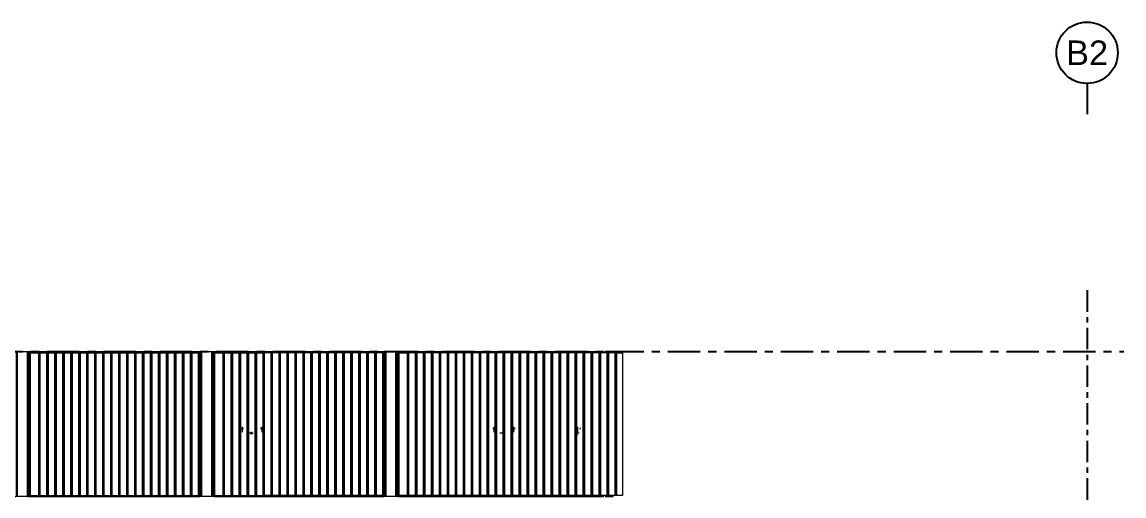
# Model space of a CAD drawing. Header units: millimetres. Extents: x -220592 to 404889, y -217665 to 38245.
# Drawn here: x -39181 to -30213, y -75499 to -71642 of the extents above; entities that cross this region are included whole.
import ezdxf
from ezdxf.enums import TextEntityAlignment as Align

# ---------------------------------------------------------------- set-up
doc = ezdxf.new("R2010")
doc.units = ezdxf.units.MM
for name, pattern in [('CENTER', [50.8, 31.75, -6.35, 6.35, -6.35]), ('TA_GL_000.70000', [1.925, 0.7, -0.175, 0.175, -0.175, 0.7]), ('XKITLINE00', [0]), ('XKITLINE02', [4, 2, -2])]:
    doc.linetypes.add(name, pattern=pattern)
for name, color, linetype in [('000 - 0_SYM_DWG_GRID-BUBBLE_MAIN_COLOR_1', 7, 'Continuous'), ('000 - 0_SYM_DWG_GRIDLINE_MAIN_COLOR_1', 7, 'Continuous'), ('000 - 0_SYM_DWG_GRIDLINE_MAIN_COLOR_251', 7, 'Continuous'), ('000 - GRID', 7, 'CENTER')]:
    doc.layers.add(name, color=color, linetype=linetype)
doc.layers.add('Bolt', color=7, linetype='Continuous', lineweight=0)
doc.layers.add('Part', color=7, linetype='Continuous', lineweight=0)
doc.styles.add('ARIAL', font='arial.ttf')
doc.styles.add('TA', font='', dxfattribs={"height": 4.5})
doc.styles.get('TA').set_extended_font_data('Cordia New')

# ---------------------------------------------------------------- blocks, each defined once
blk = doc.blocks.new('*U28502')
at = {"layer": '000 - 0_SYM_DWG_GRIDLINE_MAIN_COLOR_1', "color": 7}
blk.add_line((43.65, 0), (38.65, 0), dxfattribs=at)
blk.add_circle((48.65, 0), 5, dxfattribs=at)
at = {"layer": '000 - 0_SYM_DWG_GRIDLINE_MAIN_COLOR_251', "color": 7, "linetype": 'ByBlock', "ltscale": 5}
blk.add_line((10, 0), (-247.29, 0), dxfattribs=at)
at = {"layer": '000 - 0_SYM_DWG_GRIDLINE_MAIN_COLOR_251', "color": 7}
blk.add_point((0, 0), dxfattribs=at)
at = {"color": 7, "style": 'TA', "flags": 1}
blk.add_attdef('LOCATION', (6, -6), '', height=4.5, rotation=270, dxfattribs=at)
at = {"layer": '000 - 0_SYM_DWG_GRID-BUBBLE_MAIN_COLOR_1', "color": 7, "style": 'ARIAL'}
blk.add_attdef('GRID-HEAD', text='', height=4, rotation=270, dxfattribs=at).set_placement((48.65, 0), align=Align.MIDDLE_CENTER)
blk = doc.blocks.new('*U28501')
at = {"layer": '000 - 0_SYM_DWG_GRIDLINE_MAIN_COLOR_251', "color": 7, "linetype": 'ByBlock', "ltscale": 5}
blk.add_line((4, 0), (-210.85, 0), dxfattribs=at)
at = {"layer": '000 - 0_SYM_DWG_GRIDLINE_MAIN_COLOR_251', "color": 7}
blk.add_point((-206.85, 0), dxfattribs=at)
at = {"color": 7, "style": 'TA', "flags": 1}
blk.add_attdef('LOCATION', (6, -6), '', height=4.5, rotation=270, dxfattribs=at)
blk = doc.blocks.new('*A6906')
at = {"layer": 'Part', "color": 7, "linetype": 'XKITLINE00', "lineweight": 0}
for p, q in [((866.176758, 36.725319), (866.176758, 36.625319)), ((866.176758, 36.625319), (882.876758, 36.625319)), ((882.876758, 36.625319), (882.876758, 36.725319))]:
    blk.add_line(p, q, dxfattribs=at)
blk = doc.blocks.new('*A6907')
at = {"layer": 'Part', "color": 7, "linetype": 'XKITLINE00', "lineweight": 0}
for p, q in [((866.176758, 48.325319), (866.176758, 48.425319)), ((866.176758, 48.425319), (882.876758, 48.425319)), ((882.876758, 48.425319), (882.876758, 48.325319))]:
    blk.add_line(p, q, dxfattribs=at)
blk = doc.blocks.new('*A6908')
at = {"layer": 'Part', "color": 7, "linetype": 'XKITLINE00', "lineweight": 0}
for p, q in [((870.261969, 48.325319), (869.609501, 48.325319)), ((870.16035, 36.725319), (870.16035, 48.325319)), ((870.259501, 36.725319), (870.259501, 48.325319)), ((870.261969, 48.325319), (870.261969, 36.725319)), ((870.261969, 36.725319), (869.611969, 36.725319))]:
    blk.add_line(p, q, dxfattribs=at)
blk = doc.blocks.new('*A6910')
at = {"layer": 'Part', "color": 7, "linetype": 'XKITLINE00', "lineweight": 0}
for p, q in [((883.923154, 48.325319), (884.410816, 48.325319)), ((884.410816, 48.325319), (884.410816, 36.725319)), ((884.410816, 36.725319), (883.925623, 36.725319))]:
    blk.add_line(p, q, dxfattribs=at)
blk = doc.blocks.new('*A6911')
at = {"layer": 'Bolt', "color": 7, "linetype": 'XKITLINE02', "lineweight": 0}
for p, q in [((874.859888, 41.775319), (874.430688, 41.775319)), ((874.720688, 41.845319), (874.670688, 41.845319)), ((874.720688, 41.705319), (874.670688, 41.705319)), ((874.780688, 41.845319), (874.720688, 41.845319)), ((874.780688, 41.705319), (874.720688, 41.705319))]:
    blk.add_line(p, q, dxfattribs=at)
blk = doc.blocks.new('*A6912')
at = {"layer": 'Bolt', "color": 7, "linetype": 'XKITLINE02', "lineweight": 0}
for p, q in [((873.880688, 42.225319), (873.880688, 42.125319)), ((873.950688, 42.304519), (873.950688, 41.875319)), ((874.020688, 42.225319), (874.020688, 42.125319)), ((875.480688, 42.225319), (875.480688, 42.125319)), ((875.550688, 42.304519), (875.550688, 41.875319)), ((875.620688, 42.225319), (875.620688, 42.125319))]:
    blk.add_line(p, q, dxfattribs=at)
blk = doc.blocks.new('*A6914')
at = {"layer": 'Bolt', "color": 7, "linetype": 'XKITLINE00', "lineweight": 0}
for p, q in [((880.610923, 41.775319), (880.704163, 41.775319)), ((880.750923, 41.915319), (880.750923, 41.822079)), ((880.750923, 41.635319), (880.750923, 41.728559)), ((880.890923, 41.775319), (880.797683, 41.775319))]:
    blk.add_line(p, q, dxfattribs=at)
blk = doc.blocks.new('*A6916')
at = {"layer": 'Bolt', "color": 7, "linetype": 'XKITLINE02', "lineweight": 0}
for p, q in [((880.530923, 42.225319), (880.530923, 42.125319)), ((880.530923, 42.225319), (880.530923, 42.125319)), ((880.750923, 42.304519), (880.750923, 41.875319)), ((880.750923, 42.304519), (880.750923, 41.875319)), ((880.970923, 42.225319), (880.970923, 42.125319)), ((880.970923, 42.225319), (880.970923, 42.125319))]:
    blk.add_line(p, q, dxfattribs=at)
blk = doc.blocks.new('*A6917')
at = {"layer": 'Part', "color": 7, "linetype": 'XKITLINE00', "lineweight": 0}
for p, q in [((882.996091, 36.725319), (882.996091, 36.625319)), ((882.996091, 36.625319), (883.646091, 36.625319)), ((883.016091, 36.645319), (883.203784, 36.725319)), ((883.016091, 36.645319), (883.016091, 36.725319)), ((883.626091, 36.645319), (883.016091, 36.645319)), ((883.438399, 36.725319), (883.626091, 36.645319)), ((883.626091, 36.645319), (883.626091, 36.725319)), ((883.646091, 36.625319), (883.646091, 36.725319))]:
    blk.add_line(p, q, dxfattribs=at)
blk = doc.blocks.new('*A6918')
at = {"layer": 'Part', "color": 7, "linetype": 'XKITLINE00', "lineweight": 0}
for p, q in [((882.996091, 48.325319), (882.996091, 48.425319)), ((883.646091, 48.425319), (882.996091, 48.425319)), ((883.203784, 48.325319), (883.016091, 48.405319)), ((883.016091, 48.405319), (883.626091, 48.405319)), ((883.016091, 48.325319), (883.016091, 48.405319)), ((883.438399, 48.325319), (883.626091, 48.405319)), ((883.626091, 48.405319), (883.626091, 48.325319)), ((883.646091, 48.325319), (883.646091, 48.425319))]:
    blk.add_line(p, q, dxfattribs=at)
blk = doc.blocks.new('*A6958')
at = {"layer": 'Part', "color": 7, "linetype": 'XKITLINE00', "lineweight": 0}
for p, q in [((836.07662, 46.425319), (836.076862, 46.425319)), ((851.07662, 46.425319), (851.076862, 46.425319)), ((866.07662, 46.425319), (866.076862, 46.425319)), ((836.07662, 42.425319), (836.076862, 42.425319)), ((851.07662, 42.425319), (851.076862, 42.425319)), ((866.07662, 42.425319), (866.076862, 42.425319))]:
    blk.add_line(p, q, dxfattribs=at)
blk = doc.blocks.new('*A6961')
at = {"layer": 'Part', "color": 7, "linetype": 'XKITLINE00', "lineweight": 0}
for p, q in [((836.176758, 48.325319), (836.176758, 48.425319)), ((836.176758, 48.425319), (849.976644, 48.425319)), ((849.976644, 48.425319), (849.976644, 48.325319))]:
    blk.add_line(p, q, dxfattribs=at)
blk = doc.blocks.new('*A6962')
at = {"layer": 'Part', "color": 7, "linetype": 'XKITLINE00', "lineweight": 0}
for p, q in [((836.176758, 36.725319), (836.176758, 36.625319)), ((836.176758, 36.625319), (849.976644, 36.625319)), ((849.976644, 36.625319), (849.976644, 36.725319))]:
    blk.add_line(p, q, dxfattribs=at)
blk = doc.blocks.new('*A6973')
at = {"layer": 'Part', "color": 7, "linetype": 'XKITLINE00', "lineweight": 0}
for p, q in [((849.359501, 48.325319), (850.011969, 48.325319)), ((849.91035, 36.725319), (849.91035, 48.325319)), ((850.009501, 36.725319), (850.009501, 48.325319)), ((850.011969, 48.325319), (850.011969, 36.725319)), ((849.361969, 36.725319), (850.011969, 36.725319))]:
    blk.add_line(p, q, dxfattribs=at)
blk = doc.blocks.new('*A6974')
at = {"layer": 'Part', "color": 7, "linetype": 'XKITLINE00', "lineweight": 0}
for p, q in [((848.709501, 48.325319), (849.361969, 48.325319)), ((849.26035, 36.725319), (849.26035, 48.325319)), ((849.359501, 36.725319), (849.359501, 48.325319)), ((849.361969, 48.325319), (849.361969, 36.725319)), ((848.711969, 36.725319), (849.361969, 36.725319))]:
    blk.add_line(p, q, dxfattribs=at)
blk = doc.blocks.new('*A6975')
at = {"layer": 'Part', "color": 7, "linetype": 'XKITLINE00', "lineweight": 0}
for p, q in [((848.059501, 48.325319), (848.711969, 48.325319)), ((848.61035, 36.725319), (848.61035, 48.325319)), ((848.709501, 36.725319), (848.709501, 48.325319)), ((848.711969, 48.325319), (848.711969, 36.725319)), ((848.061969, 36.725319), (848.711969, 36.725319))]:
    blk.add_line(p, q, dxfattribs=at)
blk = doc.blocks.new('*A6976')
at = {"layer": 'Part', "color": 7, "linetype": 'XKITLINE00', "lineweight": 0}
for p, q in [((847.409501, 48.325319), (848.061969, 48.325319)), ((847.96035, 36.725319), (847.96035, 48.325319)), ((848.059501, 36.725319), (848.059501, 48.325319)), ((848.061969, 48.325319), (848.061969, 36.725319)), ((847.411969, 36.725319), (848.061969, 36.725319))]:
    blk.add_line(p, q, dxfattribs=at)
blk = doc.blocks.new('*A6977')
at = {"layer": 'Part', "color": 7, "linetype": 'XKITLINE00', "lineweight": 0}
for p, q in [((846.759501, 48.325319), (847.411969, 48.325319)), ((847.31035, 36.725319), (847.31035, 48.325319)), ((847.409501, 36.725319), (847.409501, 48.325319)), ((847.411969, 48.325319), (847.411969, 36.725319)), ((846.761969, 36.725319), (847.411969, 36.725319))]:
    blk.add_line(p, q, dxfattribs=at)
blk = doc.blocks.new('*A6978')
at = {"layer": 'Part', "color": 7, "linetype": 'XKITLINE00', "lineweight": 0}
for p, q in [((846.109501, 48.325319), (846.761969, 48.325319)), ((846.66035, 36.725319), (846.66035, 48.325319)), ((846.759501, 36.725319), (846.759501, 48.325319)), ((846.761969, 48.325319), (846.761969, 36.725319)), ((846.111969, 36.725319), (846.761969, 36.725319))]:
    blk.add_line(p, q, dxfattribs=at)
blk = doc.blocks.new('*A6979')
at = {"layer": 'Part', "color": 7, "linetype": 'XKITLINE00', "lineweight": 0}
for p, q in [((849.976644, 48.425319), (851.176758, 48.425319)), ((850.07662, 48.425319), (850.07662, 36.625319)), ((850.170447, 36.625319), (850.170447, 48.425319)), ((850.174935, 36.625319), (850.174935, 48.425319)), ((850.176622, 36.625319), (850.176622, 48.425319)), ((850.976636, 36.625319), (850.976636, 48.425319)), ((850.977382, 36.625319), (850.977382, 48.425319)), ((850.981064, 36.625319), (850.981064, 48.425319)), ((850.98662, 36.625319), (850.98662, 48.425319)), ((851.07662, 48.425319), (851.076862, 48.425319)), ((851.07662, 36.625319), (851.07662, 48.425319)), ((851.076862, 48.425319), (851.076862, 36.625319)), ((850.07662, 36.625319), (849.976644, 36.625319)), ((851.176758, 36.625319), (850.07662, 36.625319)), ((851.07662, 36.625319), (851.076862, 36.625319))]:
    blk.add_line(p, q, dxfattribs=at)
blk = doc.blocks.new('*A6980')
at = {"layer": 'Part', "color": 7, "linetype": 'XKITLINE00', "lineweight": 0}
for p, q in [((866.176758, 48.425319), (864.976644, 48.425319)), ((865.07662, 48.425319), (865.07662, 36.625319)), ((865.170447, 36.625319), (865.170447, 48.425319)), ((865.174935, 36.625319), (865.174935, 48.425319)), ((865.176622, 36.625319), (865.176622, 48.425319)), ((865.976636, 36.625319), (865.976636, 48.425319)), ((865.977382, 36.625319), (865.977382, 48.425319)), ((865.981064, 36.625319), (865.981064, 48.425319)), ((865.98662, 36.625319), (865.98662, 48.425319)), ((866.07662, 48.425319), (866.076862, 48.425319)), ((866.07662, 36.625319), (866.07662, 48.425319)), ((866.076862, 48.425319), (866.076862, 36.625319)), ((865.07662, 36.625319), (864.976644, 36.625319)), ((866.176758, 36.625319), (865.07662, 36.625319)), ((866.07662, 36.625319), (866.076862, 36.625319))]:
    blk.add_line(p, q, dxfattribs=at)
blk = doc.blocks.new('*A6981')
at = {"layer": 'Part', "color": 7, "linetype": 'XKITLINE00', "lineweight": 0}
for p, q in [((851.174147, 48.325319), (851.207635, 48.325319)), ((851.174147, 36.725319), (851.174147, 48.325319)), ((851.207635, 48.325319), (851.214104, 48.325319)), ((851.207635, 48.325319), (851.207635, 36.725319)), ((851.214104, 48.325319), (852.011969, 48.325319)), ((851.214104, 48.325319), (851.214104, 36.725319)), ((851.91035, 36.725319), (851.91035, 48.325319)), ((852.009501, 36.725319), (852.009501, 48.325319)), ((852.011969, 36.725319), (852.011969, 48.325319)), ((851.207635, 36.725319), (851.174147, 36.725319)), ((851.214104, 36.725319), (851.207635, 36.725319)), ((851.214104, 36.725319), (852.011969, 36.725319))]:
    blk.add_line(p, q, dxfattribs=at)
blk = doc.blocks.new('*A6982')
at = {"layer": 'Part', "color": 7, "linetype": 'XKITLINE00', "lineweight": 0}
for p, q in [((851.176758, 36.725319), (851.176758, 36.625319)), ((851.176758, 36.625319), (864.976644, 36.625319)), ((864.976644, 36.625319), (864.976644, 36.725319))]:
    blk.add_line(p, q, dxfattribs=at)
blk = doc.blocks.new('*A6983')
at = {"layer": 'Part', "color": 7, "linetype": 'XKITLINE00', "lineweight": 0}
for p, q in [((851.176758, 48.325319), (851.176758, 48.425319)), ((851.176758, 48.425319), (864.976644, 48.425319)), ((864.976644, 48.425319), (864.976644, 48.325319))]:
    blk.add_line(p, q, dxfattribs=at)
blk = doc.blocks.new('*A6984')
at = {"layer": 'Part', "color": 7, "linetype": 'XKITLINE00', "lineweight": 0}
for p, q in [((852.009501, 48.325319), (852.661969, 48.325319)), ((852.56035, 36.725319), (852.56035, 48.325319)), ((852.659501, 36.725319), (852.659501, 48.325319)), ((852.661969, 48.325319), (852.661969, 36.725319)), ((852.011969, 36.725319), (852.661969, 36.725319))]:
    blk.add_line(p, q, dxfattribs=at)
blk = doc.blocks.new('*A6985')
at = {"layer": 'Part', "color": 7, "linetype": 'XKITLINE00', "lineweight": 0}
for p, q in [((852.659501, 48.325319), (853.311969, 48.325319)), ((853.21035, 36.725319), (853.21035, 48.325319)), ((853.309501, 36.725319), (853.309501, 48.325319)), ((853.311969, 48.325319), (853.311969, 36.725319)), ((852.661969, 36.725319), (853.311969, 36.725319))]:
    blk.add_line(p, q, dxfattribs=at)
blk = doc.blocks.new('*A6986')
at = {"layer": 'Part', "color": 7, "linetype": 'XKITLINE00', "lineweight": 0}
for p, q in [((853.309501, 48.325319), (853.961969, 48.325319)), ((853.86035, 36.725319), (853.86035, 48.325319)), ((853.959501, 36.725319), (853.959501, 48.325319)), ((853.961969, 48.325319), (853.961969, 36.725319)), ((853.311969, 36.725319), (853.961969, 36.725319))]:
    blk.add_line(p, q, dxfattribs=at)
blk = doc.blocks.new('*A6987')
at = {"layer": 'Part', "color": 7, "linetype": 'XKITLINE00', "lineweight": 0}
for p, q in [((853.959501, 48.325319), (854.611969, 48.325319)), ((854.51035, 36.725319), (854.51035, 48.325319)), ((854.609501, 36.725319), (854.609501, 48.325319)), ((854.611969, 48.325319), (854.611969, 36.725319)), ((853.961969, 36.725319), (854.611969, 36.725319))]:
    blk.add_line(p, q, dxfattribs=at)
blk = doc.blocks.new('*A6988')
at = {"layer": 'Part', "color": 7, "linetype": 'XKITLINE00', "lineweight": 0}
for p, q in [((854.609501, 48.325319), (855.261969, 48.325319)), ((855.16035, 36.725319), (855.16035, 48.325319)), ((855.259501, 36.725319), (855.259501, 48.325319)), ((855.261969, 48.325319), (855.261969, 36.725319)), ((854.611969, 36.725319), (855.261969, 36.725319))]:
    blk.add_line(p, q, dxfattribs=at)
blk = doc.blocks.new('*A6989')
at = {"layer": 'Part', "color": 7, "linetype": 'XKITLINE00', "lineweight": 0}
for p, q in [((855.911969, 48.325319), (855.259501, 48.325319)), ((855.81035, 36.725319), (855.81035, 48.325319)), ((855.909501, 36.725319), (855.909501, 48.325319)), ((855.911969, 48.325319), (855.911969, 36.725319)), ((855.911969, 36.725319), (855.261969, 36.725319))]:
    blk.add_line(p, q, dxfattribs=at)
blk = doc.blocks.new('*A6990')
at = {"layer": 'Part', "color": 7, "linetype": 'XKITLINE00', "lineweight": 0}
for p, q in [((856.561969, 48.325319), (855.909501, 48.325319)), ((856.46035, 36.725319), (856.46035, 48.325319)), ((856.559501, 36.725319), (856.559501, 48.325319)), ((856.561969, 48.325319), (856.561969, 36.725319)), ((856.561969, 36.725319), (855.911969, 36.725319))]:
    blk.add_line(p, q, dxfattribs=at)
blk = doc.blocks.new('*A6991')
at = {"layer": 'Part', "color": 7, "linetype": 'XKITLINE00', "lineweight": 0}
for p, q in [((857.211969, 48.325319), (856.559501, 48.325319)), ((857.11035, 36.725319), (857.11035, 48.325319)), ((857.209501, 36.725319), (857.209501, 48.325319)), ((857.211969, 48.325319), (857.211969, 36.725319)), ((857.211969, 36.725319), (856.561969, 36.725319))]:
    blk.add_line(p, q, dxfattribs=at)
blk = doc.blocks.new('*A6992')
at = {"layer": 'Part', "color": 7, "linetype": 'XKITLINE00', "lineweight": 0}
for p, q in [((857.861969, 48.325319), (857.209501, 48.325319)), ((857.76035, 36.725319), (857.76035, 48.325319)), ((857.859501, 36.725319), (857.859501, 48.325319)), ((857.861969, 48.325319), (857.861969, 36.725319)), ((857.861969, 36.725319), (857.211969, 36.725319))]:
    blk.add_line(p, q, dxfattribs=at)
blk = doc.blocks.new('*A6993')
at = {"layer": 'Part', "color": 7, "linetype": 'XKITLINE00', "lineweight": 0}
for p, q in [((858.511969, 48.325319), (857.859501, 48.325319)), ((858.41035, 36.725319), (858.41035, 48.325319)), ((858.509501, 36.725319), (858.509501, 48.325319)), ((858.511969, 48.325319), (858.511969, 36.725319)), ((858.511969, 36.725319), (857.861969, 36.725319))]:
    blk.add_line(p, q, dxfattribs=at)
blk = doc.blocks.new('*A6994')
at = {"layer": 'Part', "color": 7, "linetype": 'XKITLINE00', "lineweight": 0}
for p, q in [((859.161969, 48.325319), (858.509501, 48.325319)), ((859.06035, 36.725319), (859.06035, 48.325319)), ((859.159501, 36.725319), (859.159501, 48.325319)), ((859.161969, 48.325319), (859.161969, 36.725319)), ((859.161969, 36.725319), (858.511969, 36.725319))]:
    blk.add_line(p, q, dxfattribs=at)
blk = doc.blocks.new('*A6995')
at = {"layer": 'Part', "color": 7, "linetype": 'XKITLINE00', "lineweight": 0}
for p, q in [((859.811969, 48.325319), (859.159501, 48.325319)), ((859.71035, 36.725319), (859.71035, 48.325319)), ((859.809501, 36.725319), (859.809501, 48.325319)), ((859.811969, 48.325319), (859.811969, 36.725319)), ((859.811969, 36.725319), (859.161969, 36.725319))]:
    blk.add_line(p, q, dxfattribs=at)
blk = doc.blocks.new('*A6996')
at = {"layer": 'Part', "color": 7, "linetype": 'XKITLINE00', "lineweight": 0}
for p, q in [((860.461969, 48.325319), (859.809501, 48.325319)), ((860.36035, 36.725319), (860.36035, 48.325319)), ((860.459501, 36.725319), (860.459501, 48.325319)), ((860.461969, 48.325319), (860.461969, 36.725319)), ((860.461969, 36.725319), (859.811969, 36.725319))]:
    blk.add_line(p, q, dxfattribs=at)
blk = doc.blocks.new('*A6997')
at = {"layer": 'Part', "color": 7, "linetype": 'XKITLINE00', "lineweight": 0}
for p, q in [((861.111969, 48.325319), (860.459501, 48.325319)), ((861.01035, 36.725319), (861.01035, 48.325319)), ((861.109501, 36.725319), (861.109501, 48.325319)), ((861.111969, 48.325319), (861.111969, 36.725319)), ((861.111969, 36.725319), (860.461969, 36.725319))]:
    blk.add_line(p, q, dxfattribs=at)
blk = doc.blocks.new('*A6998')
at = {"layer": 'Part', "color": 7, "linetype": 'XKITLINE00', "lineweight": 0}
for p, q in [((861.761969, 48.325319), (861.109501, 48.325319)), ((861.66035, 36.725319), (861.66035, 48.325319)), ((861.759501, 36.725319), (861.759501, 48.325319)), ((861.761969, 48.325319), (861.761969, 36.725319)), ((861.761969, 36.725319), (861.111969, 36.725319))]:
    blk.add_line(p, q, dxfattribs=at)
blk = doc.blocks.new('*A6999')
at = {"layer": 'Part', "color": 7, "linetype": 'XKITLINE00', "lineweight": 0}
for p, q in [((862.411969, 48.325319), (861.759501, 48.325319)), ((862.31035, 36.725319), (862.31035, 48.325319)), ((862.409501, 36.725319), (862.409501, 48.325319)), ((862.411969, 48.325319), (862.411969, 36.725319)), ((862.411969, 36.725319), (861.761969, 36.725319))]:
    blk.add_line(p, q, dxfattribs=at)
blk = doc.blocks.new('*A7000')
at = {"layer": 'Part', "color": 7, "linetype": 'XKITLINE00', "lineweight": 0}
for p, q in [((863.061969, 48.325319), (862.409501, 48.325319)), ((862.96035, 36.725319), (862.96035, 48.325319)), ((863.059501, 36.725319), (863.059501, 48.325319)), ((863.061969, 48.325319), (863.061969, 36.725319)), ((863.061969, 36.725319), (862.411969, 36.725319))]:
    blk.add_line(p, q, dxfattribs=at)
blk = doc.blocks.new('*A7001')
at = {"layer": 'Part', "color": 7, "linetype": 'XKITLINE00', "lineweight": 0}
for p, q in [((863.711969, 48.325319), (863.059501, 48.325319)), ((863.61035, 36.725319), (863.61035, 48.325319)), ((863.709501, 36.725319), (863.709501, 48.325319)), ((863.711969, 48.325319), (863.711969, 36.725319)), ((863.711969, 36.725319), (863.061969, 36.725319))]:
    blk.add_line(p, q, dxfattribs=at)
blk = doc.blocks.new('*A7002')
at = {"layer": 'Part', "color": 7, "linetype": 'XKITLINE00', "lineweight": 0}
for p, q in [((864.361969, 48.325319), (863.709501, 48.325319)), ((864.26035, 36.725319), (864.26035, 48.325319)), ((864.359501, 36.725319), (864.359501, 48.325319)), ((864.361969, 48.325319), (864.361969, 36.725319)), ((864.361969, 36.725319), (863.711969, 36.725319))]:
    blk.add_line(p, q, dxfattribs=at)
blk = doc.blocks.new('*A7003')
at = {"layer": 'Part', "color": 7, "linetype": 'XKITLINE00', "lineweight": 0}
for p, q in [((865.011969, 48.325319), (864.359501, 48.325319)), ((864.91035, 36.725319), (864.91035, 48.325319)), ((865.009501, 36.725319), (865.009501, 48.325319)), ((865.011969, 48.325319), (865.011969, 36.725319)), ((865.011969, 36.725319), (864.361969, 36.725319))]:
    blk.add_line(p, q, dxfattribs=at)
blk = doc.blocks.new('*A7005')
at = {"layer": 'Bolt', "color": 7, "linetype": 'XKITLINE02', "lineweight": 0}
for p, q in [((854.359888, 41.775319), (853.930688, 41.775319)), ((854.220688, 41.845319), (854.170688, 41.845319)), ((854.220688, 41.705319), (854.170688, 41.705319)), ((854.280688, 41.845319), (854.220688, 41.845319)), ((854.280688, 41.705319), (854.220688, 41.705319))]:
    blk.add_line(p, q, dxfattribs=at)
blk = doc.blocks.new('*A7006')
at = {"layer": 'Bolt', "color": 7, "linetype": 'XKITLINE02', "lineweight": 0}
for p, q in [((853.380688, 42.225319), (853.380688, 42.125319)), ((853.450688, 42.304519), (853.450688, 41.875319)), ((853.520688, 42.225319), (853.520688, 42.125319)), ((854.980688, 42.225319), (854.980688, 42.125319)), ((855.050688, 42.304519), (855.050688, 41.875319)), ((855.120688, 42.225319), (855.120688, 42.125319))]:
    blk.add_line(p, q, dxfattribs=at)
blk = doc.blocks.new('*A7008')
at = {"layer": 'Part', "color": 7, "linetype": 'XKITLINE00', "lineweight": 0}
for p, q in [((866.174147, 48.325319), (866.207635, 48.325319)), ((866.174147, 36.725319), (866.174147, 48.325319)), ((866.207635, 48.325319), (866.214104, 48.325319)), ((866.207635, 48.325319), (866.207635, 36.725319)), ((866.214104, 48.325319), (867.011969, 48.325319)), ((866.214104, 48.325319), (866.214104, 36.725319)), ((866.91035, 36.725319), (866.91035, 48.325319)), ((867.009501, 36.725319), (867.009501, 48.325319)), ((867.011969, 36.725319), (867.011969, 48.325319)), ((866.207635, 36.725319), (866.174147, 36.725319)), ((866.214104, 36.725319), (866.207635, 36.725319)), ((867.011969, 36.725319), (866.214104, 36.725319))]:
    blk.add_line(p, q, dxfattribs=at)
blk = doc.blocks.new('*A7009')
at = {"layer": 'Part', "color": 7, "linetype": 'XKITLINE00', "lineweight": 0}
for p, q in [((867.661969, 48.325319), (867.009501, 48.325319)), ((867.56035, 36.725319), (867.56035, 48.325319)), ((867.659501, 36.725319), (867.659501, 48.325319)), ((867.661969, 48.325319), (867.661969, 36.725319)), ((867.661969, 36.725319), (867.011969, 36.725319))]:
    blk.add_line(p, q, dxfattribs=at)
blk = doc.blocks.new('*A7010')
at = {"layer": 'Part', "color": 7, "linetype": 'XKITLINE00', "lineweight": 0}
for p, q in [((868.311969, 48.325319), (867.659501, 48.325319)), ((868.21035, 36.725319), (868.21035, 48.325319)), ((868.309501, 36.725319), (868.309501, 48.325319)), ((868.311969, 48.325319), (868.311969, 36.725319)), ((868.311969, 36.725319), (867.661969, 36.725319))]:
    blk.add_line(p, q, dxfattribs=at)
blk = doc.blocks.new('*A7011')
at = {"layer": 'Part', "color": 7, "linetype": 'XKITLINE00', "lineweight": 0}
for p, q in [((868.961969, 48.325319), (868.309501, 48.325319)), ((868.86035, 36.725319), (868.86035, 48.325319)), ((868.959501, 36.725319), (868.959501, 48.325319)), ((868.961969, 48.325319), (868.961969, 36.725319)), ((868.961969, 36.725319), (868.311969, 36.725319))]:
    blk.add_line(p, q, dxfattribs=at)
blk = doc.blocks.new('*A7012')
at = {"layer": 'Part', "color": 7, "linetype": 'XKITLINE00', "lineweight": 0}
for p, q in [((869.611969, 48.325319), (868.959501, 48.325319)), ((869.51035, 36.725319), (869.51035, 48.325319)), ((869.609501, 36.725319), (869.609501, 48.325319)), ((869.611969, 48.325319), (869.611969, 36.725319)), ((869.611969, 36.725319), (868.961969, 36.725319))]:
    blk.add_line(p, q, dxfattribs=at)
blk = doc.blocks.new('*A7032')
at = {"layer": 'Part', "color": 7, "linetype": 'XKITLINE00', "lineweight": 0}
for p, q in [((845.459501, 48.325319), (846.111969, 48.325319)), ((846.01035, 36.725319), (846.01035, 48.325319)), ((846.109501, 36.725319), (846.109501, 48.325319)), ((846.111969, 48.325319), (846.111969, 36.725319)), ((845.461969, 36.725319), (846.111969, 36.725319))]:
    blk.add_line(p, q, dxfattribs=at)
blk = doc.blocks.new('*A7033')
at = {"layer": 'Part', "color": 7, "linetype": 'XKITLINE00', "lineweight": 0}
for p, q in [((844.809501, 48.325319), (845.461969, 48.325319)), ((845.36035, 36.725319), (845.36035, 48.325319)), ((845.459501, 36.725319), (845.459501, 48.325319)), ((845.461969, 48.325319), (845.461969, 36.725319)), ((844.811969, 36.725319), (845.461969, 36.725319))]:
    blk.add_line(p, q, dxfattribs=at)
blk = doc.blocks.new('*A7034')
at = {"layer": 'Part', "color": 7, "linetype": 'XKITLINE00', "lineweight": 0}
for p, q in [((844.159501, 48.325319), (844.811969, 48.325319)), ((844.71035, 36.725319), (844.71035, 48.325319)), ((844.809501, 36.725319), (844.809501, 48.325319)), ((844.811969, 48.325319), (844.811969, 36.725319)), ((844.161969, 36.725319), (844.811969, 36.725319))]:
    blk.add_line(p, q, dxfattribs=at)
blk = doc.blocks.new('*A7035')
at = {"layer": 'Part', "color": 7, "linetype": 'XKITLINE00', "lineweight": 0}
for p, q in [((843.509501, 48.325319), (844.161969, 48.325319)), ((844.06035, 36.725319), (844.06035, 48.325319)), ((844.159501, 36.725319), (844.159501, 48.325319)), ((844.161969, 48.325319), (844.161969, 36.725319)), ((843.511969, 36.725319), (844.161969, 36.725319))]:
    blk.add_line(p, q, dxfattribs=at)
blk = doc.blocks.new('*A7036')
at = {"layer": 'Part', "color": 7, "linetype": 'XKITLINE00', "lineweight": 0}
for p, q in [((842.859501, 48.325319), (843.511969, 48.325319)), ((843.41035, 36.725319), (843.41035, 48.325319)), ((843.509501, 36.725319), (843.509501, 48.325319)), ((843.511969, 48.325319), (843.511969, 36.725319)), ((842.861969, 36.725319), (843.511969, 36.725319))]:
    blk.add_line(p, q, dxfattribs=at)
blk = doc.blocks.new('*A7037')
at = {"layer": 'Part', "color": 7, "linetype": 'XKITLINE00', "lineweight": 0}
for p, q in [((842.209501, 48.325319), (842.861969, 48.325319)), ((842.76035, 36.725319), (842.76035, 48.325319)), ((842.859501, 36.725319), (842.859501, 48.325319)), ((842.861969, 48.325319), (842.861969, 36.725319)), ((842.211969, 36.725319), (842.861969, 36.725319))]:
    blk.add_line(p, q, dxfattribs=at)
blk = doc.blocks.new('*A7038')
at = {"layer": 'Part', "color": 7, "linetype": 'XKITLINE00', "lineweight": 0}
for p, q in [((841.559501, 48.325319), (842.211969, 48.325319)), ((842.11035, 36.725319), (842.11035, 48.325319)), ((842.209501, 36.725319), (842.209501, 48.325319)), ((842.211969, 48.325319), (842.211969, 36.725319)), ((841.561969, 36.725319), (842.211969, 36.725319))]:
    blk.add_line(p, q, dxfattribs=at)
blk = doc.blocks.new('*A7039')
at = {"layer": 'Part', "color": 7, "linetype": 'XKITLINE00', "lineweight": 0}
for p, q in [((840.909501, 48.325319), (841.561969, 48.325319)), ((841.46035, 36.725319), (841.46035, 48.325319)), ((841.559501, 36.725319), (841.559501, 48.325319)), ((841.561969, 48.325319), (841.561969, 36.725319)), ((840.911969, 36.725319), (841.561969, 36.725319))]:
    blk.add_line(p, q, dxfattribs=at)
blk = doc.blocks.new('*A7040')
at = {"layer": 'Part', "color": 7, "linetype": 'XKITLINE00', "lineweight": 0}
for p, q in [((840.259501, 48.325319), (840.911969, 48.325319)), ((840.81035, 36.725319), (840.81035, 48.325319)), ((840.909501, 36.725319), (840.909501, 48.325319)), ((840.911969, 48.325319), (840.911969, 36.725319)), ((840.261969, 36.725319), (840.911969, 36.725319))]:
    blk.add_line(p, q, dxfattribs=at)
blk = doc.blocks.new('*A7041')
at = {"layer": 'Part', "color": 7, "linetype": 'XKITLINE00', "lineweight": 0}
for p, q in [((839.609501, 48.325319), (840.261969, 48.325319)), ((840.16035, 36.725319), (840.16035, 48.325319)), ((840.259501, 36.725319), (840.259501, 48.325319)), ((840.261969, 48.325319), (840.261969, 36.725319)), ((839.611969, 36.725319), (840.261969, 36.725319))]:
    blk.add_line(p, q, dxfattribs=at)
blk = doc.blocks.new('*A7042')
at = {"layer": 'Part', "color": 7, "linetype": 'XKITLINE00', "lineweight": 0}
for p, q in [((838.959501, 48.325319), (839.611969, 48.325319)), ((839.51035, 36.725319), (839.51035, 48.325319)), ((839.609501, 36.725319), (839.609501, 48.325319)), ((839.611969, 48.325319), (839.611969, 36.725319)), ((838.961969, 36.725319), (839.611969, 36.725319))]:
    blk.add_line(p, q, dxfattribs=at)
blk = doc.blocks.new('*A7043')
at = {"layer": 'Part', "color": 7, "linetype": 'XKITLINE00', "lineweight": 0}
for p, q in [((838.309501, 48.325319), (838.961969, 48.325319)), ((838.86035, 36.725319), (838.86035, 48.325319)), ((838.959501, 36.725319), (838.959501, 48.325319)), ((838.961969, 48.325319), (838.961969, 36.725319)), ((838.311969, 36.725319), (838.961969, 36.725319))]:
    blk.add_line(p, q, dxfattribs=at)
blk = doc.blocks.new('*A7044')
at = {"layer": 'Part', "color": 7, "linetype": 'XKITLINE00', "lineweight": 0}
for p, q in [((837.659501, 48.325319), (838.311969, 48.325319)), ((838.21035, 36.725319), (838.21035, 48.325319)), ((838.309501, 36.725319), (838.309501, 48.325319)), ((838.311969, 48.325319), (838.311969, 36.725319)), ((837.661969, 36.725319), (838.311969, 36.725319))]:
    blk.add_line(p, q, dxfattribs=at)
blk = doc.blocks.new('*A7045')
at = {"layer": 'Part', "color": 7, "linetype": 'XKITLINE00', "lineweight": 0}
for p, q in [((837.009501, 48.325319), (837.661969, 48.325319)), ((837.56035, 36.725319), (837.56035, 48.325319)), ((837.659501, 36.725319), (837.659501, 48.325319)), ((837.661969, 48.325319), (837.661969, 36.725319)), ((837.011969, 36.725319), (837.661969, 36.725319))]:
    blk.add_line(p, q, dxfattribs=at)
blk = doc.blocks.new('*A7046')
at = {"layer": 'Part', "color": 7, "linetype": 'XKITLINE00', "lineweight": 0}
for p, q in [((836.174147, 48.325319), (836.207635, 48.325319)), ((836.174147, 36.725319), (836.174147, 48.325319)), ((836.207635, 48.325319), (836.214104, 48.325319)), ((836.207635, 48.325319), (836.207635, 36.725319)), ((836.214104, 48.325319), (837.011969, 48.325319)), ((836.214104, 48.325319), (836.214104, 36.725319)), ((836.91035, 36.725319), (836.91035, 48.325319)), ((837.009501, 36.725319), (837.009501, 48.325319)), ((837.011969, 36.725319), (837.011969, 48.325319)), ((836.207635, 36.725319), (836.174147, 36.725319)), ((836.214104, 36.725319), (836.207635, 36.725319)), ((836.214104, 36.725319), (837.011969, 36.725319))]:
    blk.add_line(p, q, dxfattribs=at)
blk = doc.blocks.new('*A7047')
at = {"layer": 'Part', "color": 7, "linetype": 'XKITLINE00', "lineweight": 0}
for p, q in [((834.976644, 48.425319), (836.176758, 48.425319)), ((835.07662, 48.425319), (835.07662, 36.625319)), ((835.170447, 36.625319), (835.170447, 48.425319)), ((835.174935, 36.625319), (835.174935, 48.425319)), ((835.176622, 36.625319), (835.176622, 48.425319)), ((835.976636, 36.625319), (835.976636, 48.425319)), ((835.977382, 36.625319), (835.977382, 48.425319)), ((835.981064, 36.625319), (835.981064, 48.425319)), ((835.98662, 36.625319), (835.98662, 48.425319)), ((836.07662, 48.425319), (836.076862, 48.425319)), ((836.07662, 36.625319), (836.07662, 48.425319)), ((836.076862, 48.425319), (836.076862, 36.625319)), ((834.976644, 36.625319), (835.076515, 36.625319)), ((835.977277, 36.625319), (835.07662, 36.625319)), ((835.977277, 36.625319), (835.976636, 36.625319)), ((835.976636, 36.625319), (835.977277, 36.625319)), ((835.977382, 36.625319), (836.176758, 36.625319)), ((836.07662, 36.625319), (836.076758, 36.625319))]:
    blk.add_line(p, q, dxfattribs=at)
blk = doc.blocks.new('*A7061')
at = {"layer": 'Part', "color": 7, "linetype": 'XKITLINE00', "lineweight": 0}
for p, q in [((883.261969, 48.325319), (882.609501, 48.325319)), ((883.16035, 36.725319), (883.16035, 48.325319)), ((883.259501, 36.725319), (883.259501, 48.325319)), ((883.261969, 48.325319), (883.261969, 36.725319)), ((883.261969, 36.725319), (882.611969, 36.725319))]:
    blk.add_line(p, q, dxfattribs=at)
blk = doc.blocks.new('*A7062')
at = {"layer": 'Part', "color": 7, "linetype": 'XKITLINE00', "lineweight": 0}
for p, q in [((880.661969, 48.325319), (880.009501, 48.325319)), ((880.56035, 36.725319), (880.56035, 48.325319)), ((880.659501, 36.725319), (880.659501, 48.325319)), ((880.661969, 48.325319), (880.661969, 36.725319)), ((880.661969, 36.725319), (880.011969, 36.725319))]:
    blk.add_line(p, q, dxfattribs=at)
blk = doc.blocks.new('*A7063')
at = {"layer": 'Part', "color": 7, "linetype": 'XKITLINE00', "lineweight": 0}
for p, q in [((882.611969, 48.325319), (881.959501, 48.325319)), ((882.51035, 36.725319), (882.51035, 48.325319)), ((882.609501, 36.725319), (882.609501, 48.325319)), ((882.611969, 48.325319), (882.611969, 36.725319)), ((882.611969, 36.725319), (881.961969, 36.725319))]:
    blk.add_line(p, q, dxfattribs=at)
blk = doc.blocks.new('*A7064')
at = {"layer": 'Part', "color": 7, "linetype": 'XKITLINE00', "lineweight": 0}
for p, q in [((881.311969, 48.325319), (880.659501, 48.325319)), ((881.21035, 36.725319), (881.21035, 48.325319)), ((881.309501, 36.725319), (881.309501, 48.325319)), ((881.311969, 48.325319), (881.311969, 36.725319)), ((881.311969, 36.725319), (880.661969, 36.725319))]:
    blk.add_line(p, q, dxfattribs=at)
blk = doc.blocks.new('*A7065')
at = {"layer": 'Part', "color": 7, "linetype": 'XKITLINE00', "lineweight": 0}
for p, q in [((881.961969, 48.325319), (881.309501, 48.325319)), ((881.86035, 36.725319), (881.86035, 48.325319)), ((881.959501, 36.725319), (881.959501, 48.325319)), ((881.961969, 48.325319), (881.961969, 36.725319)), ((881.961969, 36.725319), (881.311969, 36.725319))]:
    blk.add_line(p, q, dxfattribs=at)
blk = doc.blocks.new('*A7066')
at = {"layer": 'Part', "color": 7, "linetype": 'XKITLINE00', "lineweight": 0}
for p, q in [((883.925623, 48.325319), (883.259501, 48.325319)), ((883.824003, 36.725319), (883.824003, 48.325319)), ((883.923154, 36.725319), (883.923154, 48.325319)), ((883.925623, 48.325319), (883.925623, 36.725319)), ((883.925623, 36.725319), (883.261969, 36.725319))]:
    blk.add_line(p, q, dxfattribs=at)
blk = doc.blocks.new('*A7067')
at = {"layer": 'Part', "color": 7, "linetype": 'XKITLINE00', "lineweight": 0}
for p, q in [((870.911969, 48.325319), (870.259501, 48.325319)), ((870.81035, 36.725319), (870.81035, 48.325319)), ((870.909501, 36.725319), (870.909501, 48.325319)), ((870.911969, 48.325319), (870.911969, 36.725319)), ((870.911969, 36.725319), (870.261969, 36.725319))]:
    blk.add_line(p, q, dxfattribs=at)
blk = doc.blocks.new('*A7068')
at = {"layer": 'Part', "color": 7, "linetype": 'XKITLINE00', "lineweight": 0}
for p, q in [((871.561969, 48.325319), (870.909501, 48.325319)), ((871.46035, 36.725319), (871.46035, 48.325319)), ((871.559501, 36.725319), (871.559501, 48.325319)), ((871.561969, 48.325319), (871.561969, 36.725319)), ((871.561969, 36.725319), (870.911969, 36.725319))]:
    blk.add_line(p, q, dxfattribs=at)
blk = doc.blocks.new('*A7069')
at = {"layer": 'Part', "color": 7, "linetype": 'XKITLINE00', "lineweight": 0}
for p, q in [((872.211969, 48.325319), (871.559501, 48.325319)), ((872.11035, 36.725319), (872.11035, 48.325319)), ((872.209501, 36.725319), (872.209501, 48.325319)), ((872.211969, 48.325319), (872.211969, 36.725319)), ((872.211969, 36.725319), (871.561969, 36.725319))]:
    blk.add_line(p, q, dxfattribs=at)
blk = doc.blocks.new('*A7070')
at = {"layer": 'Part', "color": 7, "linetype": 'XKITLINE00', "lineweight": 0}
for p, q in [((872.861969, 48.325319), (872.209501, 48.325319)), ((872.76035, 36.725319), (872.76035, 48.325319)), ((872.859501, 36.725319), (872.859501, 48.325319)), ((872.861969, 48.325319), (872.861969, 36.725319)), ((872.861969, 36.725319), (872.211969, 36.725319))]:
    blk.add_line(p, q, dxfattribs=at)
blk = doc.blocks.new('*A7071')
at = {"layer": 'Part', "color": 7, "linetype": 'XKITLINE00', "lineweight": 0}
for p, q in [((873.511969, 48.325319), (872.859501, 48.325319)), ((873.41035, 36.725319), (873.41035, 48.325319)), ((873.509501, 36.725319), (873.509501, 48.325319)), ((873.511969, 48.325319), (873.511969, 36.725319)), ((873.511969, 36.725319), (872.861969, 36.725319))]:
    blk.add_line(p, q, dxfattribs=at)
blk = doc.blocks.new('*A7072')
at = {"layer": 'Part', "color": 7, "linetype": 'XKITLINE00', "lineweight": 0}
for p, q in [((874.161969, 48.325319), (873.509501, 48.325319)), ((874.06035, 36.725319), (874.06035, 48.325319)), ((874.159501, 36.725319), (874.159501, 48.325319)), ((874.161969, 48.325319), (874.161969, 36.725319)), ((874.161969, 36.725319), (873.511969, 36.725319))]:
    blk.add_line(p, q, dxfattribs=at)
blk = doc.blocks.new('*A7073')
at = {"layer": 'Part', "color": 7, "linetype": 'XKITLINE00', "lineweight": 0}
for p, q in [((874.811969, 48.325319), (874.159501, 48.325319)), ((874.71035, 36.725319), (874.71035, 48.325319)), ((874.809501, 36.725319), (874.809501, 48.325319)), ((874.811969, 48.325319), (874.811969, 36.725319)), ((874.811969, 36.725319), (874.161969, 36.725319))]:
    blk.add_line(p, q, dxfattribs=at)
blk = doc.blocks.new('*A7074')
at = {"layer": 'Part', "color": 7, "linetype": 'XKITLINE00', "lineweight": 0}
for p, q in [((875.461969, 48.325319), (874.809501, 48.325319)), ((875.36035, 36.725319), (875.36035, 48.325319)), ((875.459501, 36.725319), (875.459501, 48.325319)), ((875.461969, 48.325319), (875.461969, 36.725319)), ((875.461969, 36.725319), (874.811969, 36.725319))]:
    blk.add_line(p, q, dxfattribs=at)
blk = doc.blocks.new('*A7075')
at = {"layer": 'Part', "color": 7, "linetype": 'XKITLINE00', "lineweight": 0}
for p, q in [((876.111969, 48.325319), (875.459501, 48.325319)), ((876.01035, 36.725319), (876.01035, 48.325319)), ((876.109501, 36.725319), (876.109501, 48.325319)), ((876.111969, 48.325319), (876.111969, 36.725319)), ((876.111969, 36.725319), (875.461969, 36.725319))]:
    blk.add_line(p, q, dxfattribs=at)
blk = doc.blocks.new('*A7076')
at = {"layer": 'Part', "color": 7, "linetype": 'XKITLINE00', "lineweight": 0}
for p, q in [((876.761969, 48.325319), (876.109501, 48.325319)), ((876.66035, 36.725319), (876.66035, 48.325319)), ((876.759501, 36.725319), (876.759501, 48.325319)), ((876.761969, 48.325319), (876.761969, 36.725319)), ((876.761969, 36.725319), (876.111969, 36.725319))]:
    blk.add_line(p, q, dxfattribs=at)
blk = doc.blocks.new('*A7077')
at = {"layer": 'Part', "color": 7, "linetype": 'XKITLINE00', "lineweight": 0}
for p, q in [((877.411969, 48.325319), (876.759501, 48.325319)), ((877.31035, 36.725319), (877.31035, 48.325319)), ((877.409501, 36.725319), (877.409501, 48.325319)), ((877.411969, 48.325319), (877.411969, 36.725319)), ((877.411969, 36.725319), (876.761969, 36.725319))]:
    blk.add_line(p, q, dxfattribs=at)
blk = doc.blocks.new('*A7078')
at = {"layer": 'Part', "color": 7, "linetype": 'XKITLINE00', "lineweight": 0}
for p, q in [((878.061969, 48.325319), (877.409501, 48.325319)), ((877.96035, 36.725319), (877.96035, 48.325319)), ((878.059501, 36.725319), (878.059501, 48.325319)), ((878.061969, 48.325319), (878.061969, 36.725319)), ((878.061969, 36.725319), (877.411969, 36.725319))]:
    blk.add_line(p, q, dxfattribs=at)
blk = doc.blocks.new('*A7079')
at = {"layer": 'Part', "color": 7, "linetype": 'XKITLINE00', "lineweight": 0}
for p, q in [((878.711969, 48.325319), (878.059501, 48.325319)), ((878.61035, 36.725319), (878.61035, 48.325319)), ((878.709501, 36.725319), (878.709501, 48.325319)), ((878.711969, 48.325319), (878.711969, 36.725319)), ((878.711969, 36.725319), (878.061969, 36.725319))]:
    blk.add_line(p, q, dxfattribs=at)
blk = doc.blocks.new('*A7080')
at = {"layer": 'Part', "color": 7, "linetype": 'XKITLINE00', "lineweight": 0}
for p, q in [((879.361969, 48.325319), (878.709501, 48.325319)), ((879.26035, 36.725319), (879.26035, 48.325319)), ((879.359501, 36.725319), (879.359501, 48.325319)), ((879.361969, 48.325319), (879.361969, 36.725319)), ((879.361969, 36.725319), (878.711969, 36.725319))]:
    blk.add_line(p, q, dxfattribs=at)
blk = doc.blocks.new('*A7081')
at = {"layer": 'Part', "color": 7, "linetype": 'XKITLINE00', "lineweight": 0}
for p, q in [((880.011969, 48.325319), (879.359501, 48.325319)), ((879.91035, 36.725319), (879.91035, 48.325319)), ((880.009501, 36.725319), (880.009501, 48.325319)), ((880.011969, 48.325319), (880.011969, 36.725319)), ((880.011969, 36.725319), (879.361969, 36.725319))]:
    blk.add_line(p, q, dxfattribs=at)

msp = doc.modelspace()

# ---------------------------------------------------------------- block references
at = {"color": 7, "lineweight": 0, "xscale": 100, "yscale": 100, "zscale": 100}
for name in ['*A7047', '*A7046', '*A6961', '*A7045', '*A7044', '*A7043', '*A7042', '*A7041', '*A7040', '*A7039', '*A7038', '*A7037', '*A7036', '*A7035', '*A7034', '*A7033', '*A7032', '*A6978', '*A6977', '*A6976', '*A6975', '*A6974', '*A6973', '*A6979', '*A6981', '*A6983', '*A6984', '*A6985', '*A6986', '*A6987', '*A6988', '*A6989', '*A6990', '*A6991', '*A6992', '*A6993', '*A6994', '*A6995', '*A6996', '*A6997', '*A6998', '*A6999', '*A7000', '*A7001', '*A7002', '*A7003', '*A6980', '*A7008', '*A6907', '*A7009', '*A7010', '*A7011', '*A7012', '*A6908', '*A7067', '*A7068', '*A7069', '*A7070', '*A7071', '*A7072', '*A7073', '*A7074', '*A7075', '*A7076', '*A7077', '*A7078', '*A7079', '*A7080', '*A7081', '*A7062', '*A7064', '*A7065', '*A7063', '*A7061', '*A6918', '*A7066', '*A6910', '*A6958', '*A7006', '*A6912', '*A6916', '*A7005', '*A6911', '*A6914', '*A6962', '*A6982', '*A6906', '*A6917']:
    msp.add_blockref(name, (-122735.1145, -79167.003), dxfattribs=at)
at = {"layer": '000 - GRID', "color": 7, "linetype": 'TA_GL_000.70000', "xscale": 50, "yscale": 50, "zscale": 50, "rotation": 90}
msp.add_blockref('*U28502', (-30513.0357, -74324.4711), dxfattribs=at).add_auto_attribs({'GRID-HEAD': 'B2'})
at = {"layer": '000 - GRID', "color": 7, "linetype": 'TA_GL_000.70000', "xscale": 75, "yscale": 75, "zscale": 75, "rotation": 180}
msp.add_blockref('*U28501', (-46026.9928, -74324.4711), dxfattribs=at)

doc.saveas('drawing.dxf')
